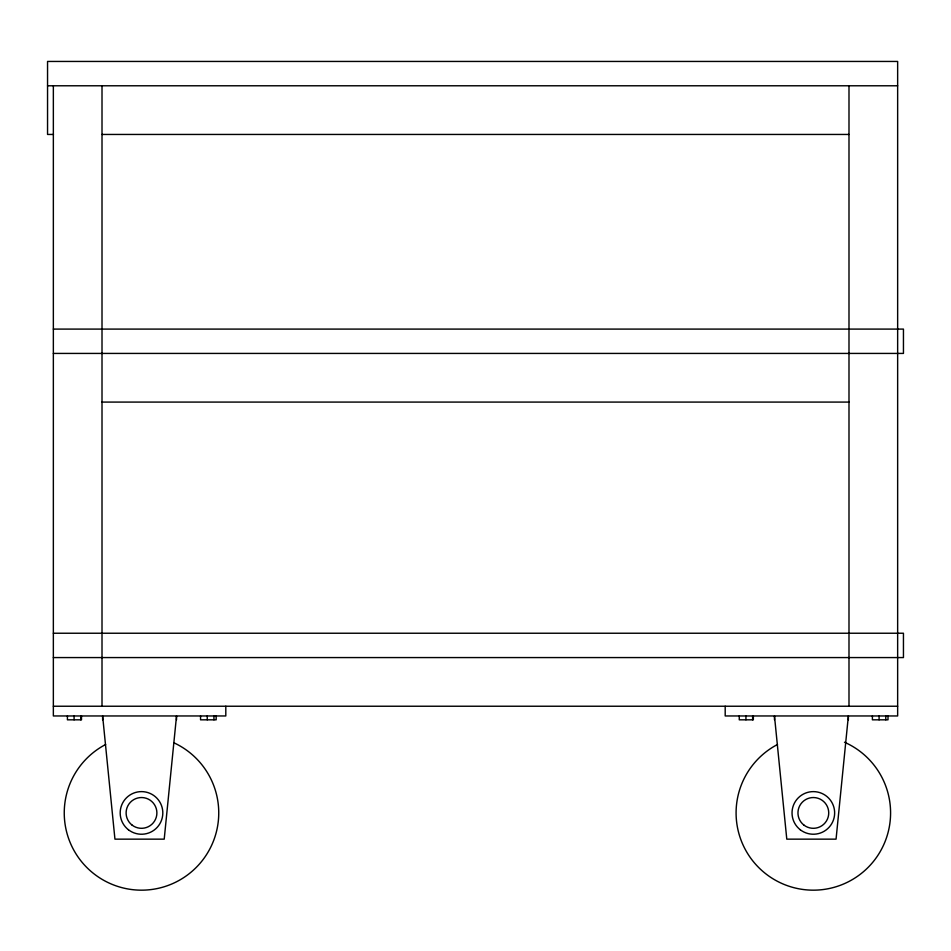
<?xml version="1.0" encoding="UTF-8"?>
<svg xmlns="http://www.w3.org/2000/svg" width="951" height="951" viewBox="0 0 951 951"><rect width="100%" height="100%" fill="white"/><g stroke="black" fill="none" stroke-linecap="round" stroke-linejoin="round"><path stroke-width="1.43" d="M47.55 85.78L897.649 85.78M53.446 134.448L47.55 134.448L47.55 61.446L897.649 61.446L897.649 715.96L725.197 715.96L725.197 706.236M102.007 134.448L848.993 134.448M53.351 329.094L903.45 329.094L903.45 353.427L53.351 353.427M102.007 402.083L848.993 402.083M53.351 633.235L903.45 633.235L903.45 657.569L53.351 657.569M53.351 706.236L897.649 706.236M888.008 715.96L888.008 719.824L872.4 719.824L872.4 715.96M885.785 715.96L885.785 719.824M879.093 715.96L879.093 719.824M848.993 85.78L848.993 706.236M848.375 719.824L848.375 715.96L836.06 839.151L786.786 839.151L774.471 715.96L774.471 719.824M753.347 715.96L753.347 719.824L739.26 719.824L739.26 715.96M752.633 715.96L752.633 719.824M745.941 715.96L745.941 719.824M225.803 706.236L225.803 715.96L53.351 715.96L53.351 85.78M216.162 715.96L216.162 719.824L200.554 719.824L200.554 715.96M213.939 715.96L213.939 719.824M207.247 715.96L207.247 719.824M176.529 719.824L176.529 715.96L164.214 839.151L114.94 839.151L102.625 715.96L102.625 719.824M102.007 85.78L102.007 706.236M81.501 715.96L81.501 719.824L67.414 719.824L67.414 715.96M80.787 715.96L80.787 719.824M74.095 715.96L74.095 719.824M173.95 742.814A77.257 77.257 0 0 1 202.908 859.787A77.257 77.257 0 0 1 82.44 862.723A77.257 77.257 0 0 1 105.668 744.478M844.488 742.232A77.257 77.257 0 0 1 875.324 859.026A77.257 77.257 0 0 1 754.595 863.092A77.257 77.257 0 0 1 777.514 744.478M132.082 825.099A15.394 15.394 0 0 0 156.749 814.995A15.394 15.394 0 0 0 135.66 798.685A15.394 15.394 0 0 0 132.082 825.099M800.302 829.783A21.314 21.314 0 0 0 834.455 815.78A21.314 21.314 0 0 0 805.259 793.205A21.314 21.314 0 0 0 800.302 829.783M803.928 825.099A15.394 15.394 0 0 0 828.594 814.995A15.394 15.394 0 0 0 807.506 798.685A15.394 15.394 0 0 0 803.928 825.099M128.456 829.783A21.314 21.314 0 0 0 162.621 815.78A21.314 21.314 0 0 0 133.413 793.205A21.314 21.314 0 0 0 128.456 829.783"/></g></svg>
